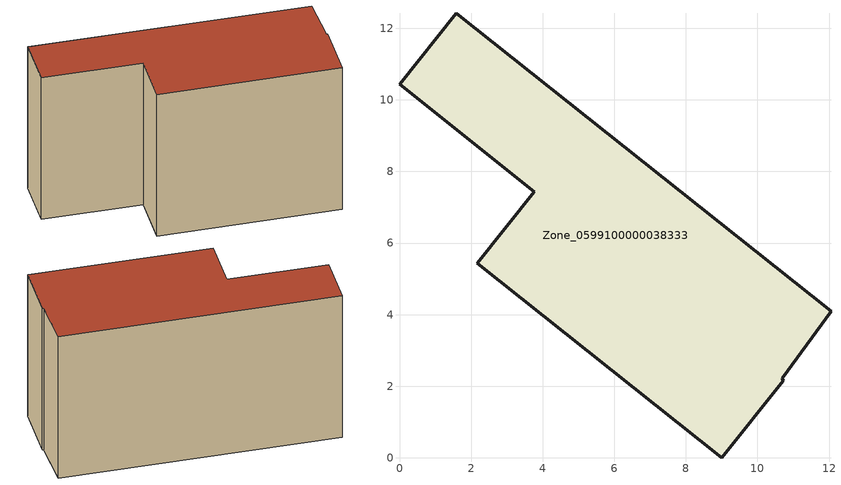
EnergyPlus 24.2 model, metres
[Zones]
Zone_0599100000038333
 floor ground (C_G): 12.05,4.09 10.7,2.22 10.72,2.15 9.01,0 2.17,5.44 3.76,7.43 0,10.43 1.59,12.42 z0.45
 wall outside (C_F): 12.05,4.09 1.59,12.42 0,10.43 3.76,7.43 2.17,5.44 9.01,0 10.72,2.15 10.7,2.22 12.05,4.09 z0.45:8.35
 roof outside (C_R): 10.7,2.22 12.05,4.09 1.59,12.42 0,10.43 3.76,7.43 2.17,5.44 9.01,0 10.72,2.15 z8.35
[BUILDING]
Pand.0599100000038333: North Axis=0; Terrain=City; Loads Convergence Tolerance Value=0.04; Temperature Convergence Tolerance Value=0.4; Solar Distribution=FullExterior; Maximum Number of Warmup Days=25; Minimum Number of Warmup Days=1
[Site:Location]
Rotterdam.The.Hague.AP_ZH_NLD Design_Conditions: Latitude=51.96; Longitude=4.45; Time Zone=1; Elevation=-4.5
[SITE:GROUNDTEMPERATURE:BUILDINGSURFACE]
18, 18, 18, 18, 18, 18, 18, 18, 18, 18, 18, 18
[MATERIAL] Thermal Absorptance=0.9; Solar Absorptance=0.7; Visible Absorptance=0.7
Name | Roughness | Thickness | Conductivity | Density | Specific Heat
G.TI.1975-1991 | MediumSmooth | 0.15 | 0.288461 | 540 | 1210
F.TI.1975-1991 | Rough | 0.3 | 0.230769 | 1920 | 840
R.TI.1975-1991 | MediumRough | 0.2 | 0.153846 | 1500 | 1000
[CONSTRUCTION]
C_G: G.TI.1975-1991
C_F: F.TI.1975-1991
C_R: R.TI.1975-1991
[ZONE]
Zone_0599100000038333: Type=1; Multiplier=1; Ceiling Height=Autocalculate; Volume=Autocalculate; Floor Area=autocalculate; Part of Total Floor Area=Yes
[ZONEINFILTRATION:DESIGNFLOWRATE]
Infil_Zone_0599100000038333: Zone or ZoneList or Space or SpaceList=Zone_0599100000038333; Schedule=AlwaysOn; Design Flow Rate Calculation Method=Flow/Area; Flow Rate per Floor Area=0.003; Constant Term Coefficient=1; Temperature Term Coefficient=0; Velocity Term Coefficient=0; Velocity Squared Term Coefficient=0
[HVACTEMPLATE:ZONE:IDEALLOADSAIRSYSTEM]
Zone_0599100000038333: Maximum Heating Supply Air Temperature=50; Minimum Cooling Supply Air Temperature=13; Maximum Heating Supply Air Humidity Ratio=0.0156; Minimum Cooling Supply Air Humidity Ratio=0.0077; Heating Limit=NoLimit; Cooling Limit=NoLimit; Dehumidification Control Type=ConstantSensibleHeatRatio; Cooling Sensible Heat Ratio=0.7; Dehumidification Setpoint=60; Humidification Control Type=None; Humidification Setpoint=30; Outdoor Air Method=None; Outdoor Air Flow Rate per Person=0.00944; Outdoor Air Flow Rate per Zone Floor Area=0; Outdoor Air Flow Rate per Zone=0; Demand Controlled Ventilation Type=None; Outdoor Air Economizer Type=NoEconomizer; Heat Recovery Type=None; Sensible Heat Recovery Effectiveness=0.7; Latent Heat Recovery Effectiveness=0.65
[ZONECONTROL:THERMOSTAT]
ThermostatControl_Zone_0599100000038333: Zone or ZoneList=Zone_0599100000038333; Control Type Schedule=DualSetpointControlType; Control 1=Thermostat_Zone_0599100000038333; Temperature Difference Between Cutout And Setpoint=0
[THERMOSTATSETPOINT:DUALSETPOINT]
Thermostat_Zone_0599100000038333: Heating Setpoint Temperature Schedule=HeatingSetpoint_Zone_0599100000038333; Cooling Setpoint Temperature Schedule=CoolingSetpoint_Zone_0599100000038333
[SCHEDULE:COMPACT]
HeatingSetpoint_Zone_0599100000038333: Through: 12/31, For: AllDays, Until: 24:00, 21
CoolingSetpoint_Zone_0599100000038333: Through: 12/31, For: AllDays, Until: 24:00, 24
DualSetpointControlType: Through: 12/31, For: AllDays, Until: 24:00, 4
AlwaysOn: Through: 12/31, For: AllDays, Until: 24:00, 1
